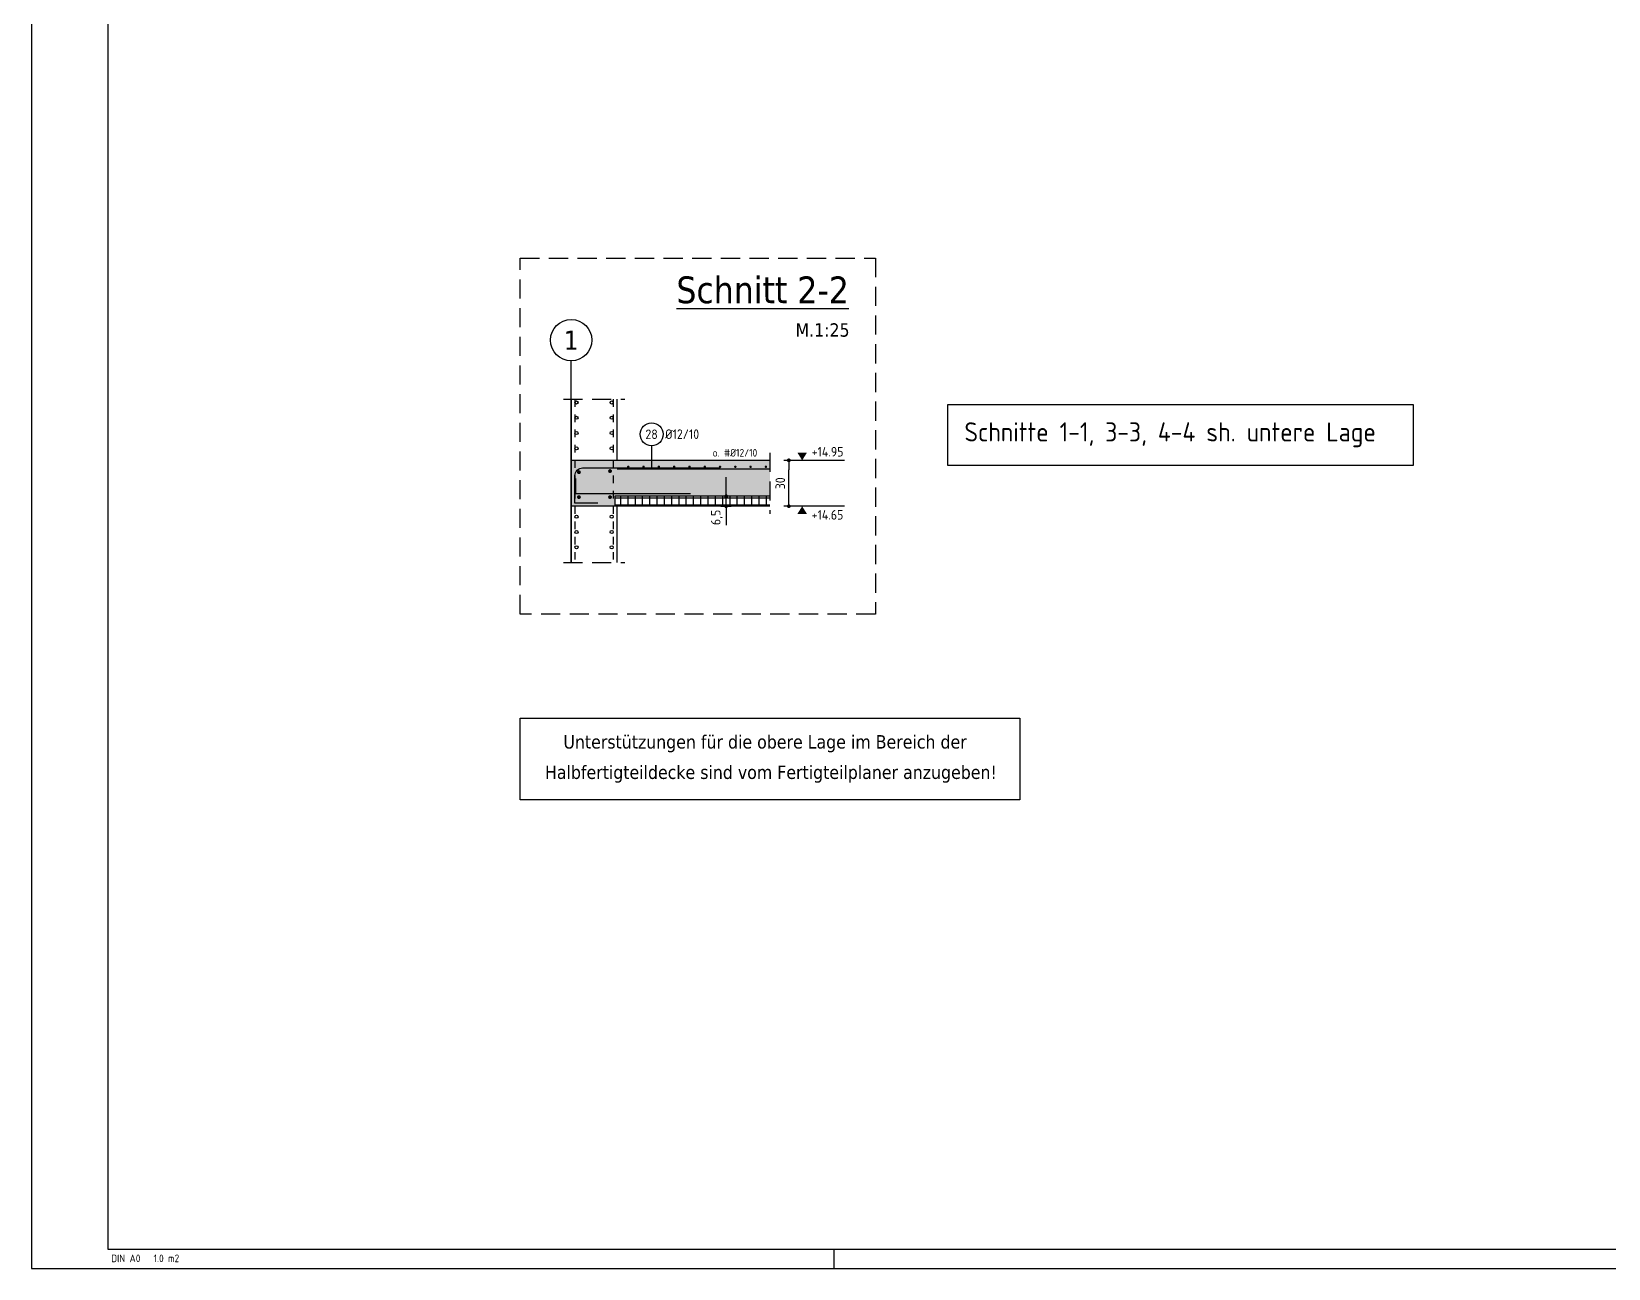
# Model space of a CAD drawing. Extents: x -10 to 81.8, y -37.7 to 49.1.
# Drawn here: x 0 to 20.63, y 0 to 16.18 of the extents above; entities that cross this region are included whole.
import ezdxf
from ezdxf.enums import TextEntityAlignment as Align

# ---------------------------------------------------------------- set-up
doc = ezdxf.new("R2010")
doc.units = 0
doc.header["$LTSCALE"] = 0.5
for name, pattern in [('AUSGEZOGEN', [1000.01, 1000, 0.01]), ('DASHED', [0.75, 0.5, -0.25]), ('HIDDEN2', [0.187, 0.125, -0.062]), ('STRICHLINIE', [0.75, 0.5, -0.25])]:
    doc.linetypes.add(name, pattern=pattern)
for name, color, linetype in [('ACHSEN', 7, 'Continuous'), ('AFU', 7, 'Continuous'), ('BETON', 7, 'Continuous'), ('DETAIL', 7, 'Continuous'), ('grau_mittel', 7, 'Continuous'), ('Halbfertigteile', 7, 'Continuous'), ('HILFE', 7, 'Continuous'), ('koten', 7, 'Continuous'), ('MASSE', 7, 'Continuous'), ('RAHMEN', 7, 'Continuous'), ('RND', 7, 'Continuous'), ('SFP_Achsen', 7, 'Continuous'), ('TEXT', 7, 'Continuous')]:
    doc.layers.add(name, color=color, linetype=linetype)
doc.styles.add('helv', font='tahoma.ttf')
doc.styles.add('txt', font='isocp.shx')
doc.linetypes.add('AFU_50K', pattern='A,0.15,["/",Standard,S=0.2,R=0,X=-0.01,Y=-0.1],0.07,["/",Standard,S=0.2,R=0,X=-0.01,Y=-0.1],0.15', length=0.37)
doc.dimstyles.new('DOT_I', dxfattribs={"dimscale": 0.5, "dimtxt": 0.25, "dimasz": 0.25, "dimexe": 0.1, "dimexo": 0.3, "dimgap": 0.1, "dimtad": 1, "dimdec": 3, "dimzin": 3, "dimtxsty": 'txt', "dimblk": 'DOT', "dimblk1": 'DOT', "dimblk2": 'DOT', "dimsah": 1, "dimcen": 0.1, "dimse1": 1, "dimse2": 1, "dimazin": 0, "dimtfac": 1, "dimtdec": 4, "dimtix": 1, "dimtmove": 2, "dimatfit": 3, "dimfxl": 0, "dimtvp": 1, "dimtolj": 1, "dimtzin": 0, "dimarcsym": 0})

# ---------------------------------------------------------------- blocks, each defined once
blk = doc.blocks.new('DINA0')
at = {"layer": 'RAHMEN'}
for p, q in [((0, 84.1), (0, 0)), ((0, 0), (118.9, 0))]:
    blk.add_line(p, q, dxfattribs=at)
at = {"layer": 'RAHMEN', "color": 5}
for p, q in [((2, 83.6), (2, 0.5)), ((2, 0.5), (118.4, 0.5))]:
    blk.add_line(p, q, dxfattribs=at)
at = {"layer": 'RAHMEN', "color": 7}
blk.add_line((21, 0), (21, 0.5), dxfattribs=at)
at = {"layer": 'RAHMEN', "color": 7, "style": 'txt'}
blk.add_text('DIN A0   1.0 m2', height=0.2, dxfattribs=at).set_placement((2.083, 0.164))
blk = doc.blocks.new('DOT')
at = {"layer": 'MASSE', "color": 7, "linetype": 'Continuous'}
for p, q in [((0, 0), (-1, 0)), ((0, 0.54), (0, -0.54))]:
    blk.add_line(p, q, dxfattribs=at)
at = {"layer": 'MASSE', "color": 7, "linetype": 'Continuous', "const_width": 0.2}
blk.add_lwpolyline([(-0.1, 0, 1), (0.1, 0, 1)], format="xyb", close=True, dxfattribs=at)
blk = doc.blocks.new('*D47')
at = {"layer": 'Defpoints', "color": 0, "linetype": 'AUSGEZOGEN', "transparency": 16777216}
for p in [(9.907, 10.568), (9.907, 10.568), (9.907, 9.968)]:
    blk.add_point(p, dxfattribs=at)
at = {"layer": 'MASSE', "color": 0, "linetype": 'AUSGEZOGEN', "lineweight": -2, "transparency": 16777216}
blk.add_line((9.907, 10.093), (9.907, 10.443), dxfattribs=at)
at = {"layer": 'MASSE', "color": 0, "linetype": 'AUSGEZOGEN', "lineweight": -2, "transparency": 16777216, "xscale": 0.125, "yscale": 0.125, "zscale": 0.125}
for p, rotation in [((9.907, 10.568), 90), ((9.907, 9.968), 270)]:
    blk.add_blockref('DOT', p, dxfattribs=dict(at, rotation=rotation))
at = {"layer": 'MASSE', "color": 0, "linetype": 'AUSGEZOGEN', "transparency": 16777216, "insert": (9.795, 10.268), "char_height": 0.125, "attachment_point": 5, "rotation": 90, "style": 'txt'}
blk.add_mtext('\\A1;30', dxfattribs=at)
blk = doc.blocks.new('okrd_u')
at = {"layer": 'koten', "color": 7, "linetype": 'Continuous'}
blk.add_solid([(-0.125, -0.202), (0.125, -0.202), (0, 0)], dxfattribs=at)
at = {"layer": 'koten', "style": 'txt'}
blk.add_attdef('OKRD', (0.25, -0.35), '', height=0.25, dxfattribs=at)
blk = doc.blocks.new('okrd_o')
at = {"layer": 'koten', "color": 7, "linetype": 'Continuous'}
blk.add_solid([(-0.125, 0.202), (0.125, 0.202), (0, 0)], dxfattribs=at)
at = {"layer": 'koten', "style": 'txt'}
blk.add_attdef('OKRD', (0.25, 0.1), '', height=0.25, dxfattribs=at)
blk = doc.blocks.new('RND_HIN')
at = {"layer": 'RND', "color": 7, "linetype": 'Continuous'}
blk.add_circle((0, 0), 0.3, dxfattribs=at)
at = {"layer": 'RND', "color": 7, "linetype": 'Continuous', "style": 'txt'}
blk.add_attdef('POSI', text='', height=0.25, dxfattribs=at).set_placement((0, 0), align=Align.MIDDLE)
blk = doc.blocks.new('*D58')
at = {"layer": 'Defpoints', "color": 0, "linetype": 'AUSGEZOGEN', "transparency": 16777216}
for p in [(9.087, 10.098), (9.087, 10.098), (9.087, 9.968)]:
    blk.add_point(p, dxfattribs=at)
at = {"layer": 'MASSE', "color": 0, "linetype": 'AUSGEZOGEN', "lineweight": -2, "transparency": 16777216}
for p, q in [((9.087, 10.223), (9.087, 10.348)), ((9.087, 9.968), (9.087, 10.098)), ((9.087, 9.843), (9.087, 9.718))]:
    blk.add_line(p, q, dxfattribs=at)
at = {"layer": 'MASSE', "color": 0, "linetype": 'AUSGEZOGEN', "lineweight": -2, "transparency": 16777216, "xscale": 0.125, "yscale": 0.125, "zscale": 0.125}
for p, rotation in [((9.087, 10.098), 270), ((9.087, 9.968), 90)]:
    blk.add_blockref('DOT', p, dxfattribs=dict(at, rotation=rotation))
at = {"layer": 'MASSE', "color": 0, "linetype": 'AUSGEZOGEN', "transparency": 16777216, "insert": (8.965, 9.821), "char_height": 0.125, "attachment_point": 5, "rotation": 90, "style": 'txt'}
blk.add_mtext('\\A1;6,5', dxfattribs=at)

msp = doc.modelspace()

# ---------------------------------------------------------------- hatches: boundary and pattern name
at = {"layer": 'grau_mittel'}
msp.add_hatch(color=61, dxfattribs=at).paths.add_polyline_path([(7.6295, 9.9677), (7.6295, 10.0977), (9.6595, 10.0977), (9.6595, 10.5677), (7.0595, 10.5677), (7.0595, 9.9677)])
at = {"layer": 'Halbfertigteile', "linetype": 'AUSGEZOGEN', "transparency": 33554687}
h = msp.add_hatch(dxfattribs=at)
h.set_pattern_fill('ANSI37', color=171, scale=0.03, angle=135, style=0)
h.set_pattern_definition([(180, (-7.91229, 0.45933), (-7e-18, -0.09525), []), (270, (-7.91229, 0.45933), (0.09525, -2e-17), [])])
h.paths.add_polyline_path([(7.6295, 10.0977), (7.6295, 9.9677), (9.6595, 9.9677), (9.6595, 10.0977)])

# ---------------------------------------------------------------- linework, layer by layer
at = {"layer": 'ACHSEN', "color": 140, "linetype": 'AUSGEZOGEN'}
msp.add_line((7.0595, 9.2315), (7.0595, 11.869), dxfattribs=at)
at = {"layer": 'AFU', "color": 8, "linetype": 'AFU_50K'}
for p, q in [((7.6595, 10.5677), (7.0595, 10.5677)), ((7.6295, 9.9677), (7.0595, 9.9677))]:
    msp.add_line(p, q, dxfattribs=at)
at = {"layer": 'BETON', "color": 6, "linetype": 'AUSGEZOGEN'}
for p, q in [((7.0595, 11.369), (7.0595, 9.2315)), ((7.6595, 10.5677), (7.6595, 11.369)), ((9.6595, 10.5677), (7.6595, 10.5677)), ((9.6595, 10.0977), (7.6295, 10.0977)), ((7.6295, 10.0977), (7.6295, 9.9677)), ((9.6595, 9.9677), (7.6295, 9.9677)), ((7.6595, 9.2315), (7.6595, 9.9677))]:
    msp.add_line(p, q, dxfattribs=at)
for points in [[(11.9881, 11.2998), (18.0753, 11.2998), (18.0753, 10.5006), (11.9881, 10.5006)], [(6.3938, 7.195), (12.9295, 7.195), (12.9295, 6.1284), (6.3938, 6.1284)]]:
    msp.add_lwpolyline(points, close=True, dxfattribs=at)
at = {"layer": 'DETAIL', "color": 102, "linetype": 'STRICHLINIE'}
msp.add_lwpolyline([(11.04, 13.2113), (11.04, 8.5583), (6.3938, 8.5583), (6.3938, 13.2113)], close=True, dxfattribs=at)
at = {"layer": 'HILFE', "color": 102, "linetype": 'DASHED'}
for p, q in [((6.9595, 11.369), (7.7595, 11.369)), ((9.6595, 10.6677), (9.6595, 9.8677)), ((6.9595, 9.2315), (7.7595, 9.2315))]:
    msp.add_line(p, q, dxfattribs=at)
at = {"layer": 'HILFE', "color": 102, "linetype": 'AUSGEZOGEN'}
for p, q in [((10.6365, 10.5677), (9.907, 10.5677)), ((10.6365, 9.9677), (9.907, 9.9677))]:
    msp.add_line(p, q, dxfattribs=at)
at = {"layer": 'RND', "color": 1, "linetype": 'HIDDEN2'}
for p, q in [((7.1095, 11.369), (7.1095, 9.2315)), ((7.6095, 11.369), (7.6095, 9.2315))]:
    msp.add_line(p, q, dxfattribs=at)
at = {"layer": 'RND', "color": 102, "linetype": 'AUSGEZOGEN'}
msp.add_line((8.1117, 10.7588), (8.1117, 10.4677), dxfattribs=at)
at = {"layer": 'RND', "color": 1, "linetype": 'AUSGEZOGEN'}
msp.add_lwpolyline([(7.4095, 10.0077), (7.1095, 10.0077), (7.1095, 10.3677, -0.4142136), (7.2095, 10.4677), (9.0095, 10.4677)], format="xyb", dxfattribs=at)
for points in [[(8.6195, 10.1298), (7.1195, 10.1298), (7.1195, 10.3298)], [(7.6595, 10.4577), (9.6595, 10.4577)]]:
    msp.add_lwpolyline(points, dxfattribs=at)
at = {"layer": 'RND', "color": 7, "linetype": 'AUSGEZOGEN'}
for points, const_width in [([(7.1735, 10.4122, -1), (7.1485, 10.4122, -1)], 0.025), ([(7.5804, 10.4276, -1), (7.5554, 10.4276, -1)], 0.025), ([(7.815, 10.4837, -1), (7.799, 10.4837, -1)], 0.016), ([(8.015, 10.4837, -1), (7.999, 10.4837, -1)], 0.016), ([(8.215, 10.4837, -1), (8.199, 10.4837, -1)], 0.016), ([(8.415, 10.4837, -1), (8.399, 10.4837, -1)], 0.016), ([(8.615, 10.4837, -1), (8.599, 10.4837, -1)], 0.016), ([(8.815, 10.4837, -1), (8.799, 10.4837, -1)], 0.016), ([(9.015, 10.4837, -1), (8.999, 10.4837, -1)], 0.016), ([(9.215, 10.4837, -1), (9.199, 10.4837, -1)], 0.016), ([(9.415, 10.4837, -1), (9.399, 10.4837, -1)], 0.016), ([(9.615, 10.4837, -1), (9.599, 10.4837, -1)], 0.016), ([(7.1735, 10.0873, -1), (7.1485, 10.0873, -1)], 0.025), ([(7.5804, 10.0873, -1), (7.5554, 10.0873, -1)], 0.025)]:
    msp.add_lwpolyline(points, format="xyb", close=True, dxfattribs=dict(at, const_width=const_width))
for centre in [(7.1295, 11.3243), (7.1295, 11.1243), (7.5895, 11.3243), (7.5895, 11.1243), (7.1295, 10.9243), (7.5895, 10.9243), (7.1295, 10.7243), (7.5895, 10.7243), (7.1295, 9.8303), (7.5895, 9.8303), (7.1295, 9.6303), (7.5895, 9.6303), (7.1295, 9.4303), (7.5895, 9.4303)]:
    msp.add_circle(centre, 0.02, dxfattribs=at)
at = {"layer": 'SFP_Achsen', "color": 7, "linetype": 'AUSGEZOGEN'}
msp.add_circle((7.0595, 12.1394), 0.2705, dxfattribs=at)

# ---------------------------------------------------------------- block references
at = {"xscale": 0.5, "yscale": 0.5, "zscale": 0.5}
msp.add_blockref('DINA0', (0, 0), dxfattribs=at)
at = {"layer": 'koten', "color": 7, "linetype": 'AUSGEZOGEN', "xscale": 0.5, "yscale": 0.5, "zscale": 0.5}
for name, p, values in [('okrd_o', (10.0815, 10.5677), {'OKRD': '+14.95'}), ('okrd_u', (10.0815, 9.9677), {'OKRD': '+14.65'})]:
    msp.add_blockref(name, p, dxfattribs=at).add_auto_attribs(values)
at = {"layer": 'RND', "color": 7, "linetype": 'AUSGEZOGEN', "xscale": 0.5, "yscale": 0.5, "zscale": 0.5}
msp.add_blockref('RND_HIN', (8.1117, 10.9088), dxfattribs=at).add_auto_attribs({'POSI': '28'})

# ---------------------------------------------------------------- texts
at = {"layer": 'SFP_Achsen', "color": 6, "linetype": 'AUSGEZOGEN', "style": 'helv'}
msp.add_text('1', height=0.25, dxfattribs=at).set_placement((6.9659, 12.0132))
at = {"layer": 'TEXT', "color": 5, "linetype": 'AUSGEZOGEN', "style": 'helv'}
msp.add_text('%%USchnitt 2-2', height=0.35, dxfattribs=at).set_placement((8.4361, 12.6225))
at = {"layer": 'TEXT', "color": 1, "linetype": 'AUSGEZOGEN', "style": 'helv'}
for s, p in [('M.1:25', (9.9942, 12.185)), ('Unterstützungen für die obere Lage im Bereich der', (6.9576, 6.7989)), ('Halbfertigteildecke sind vom Fertigteilplaner anzugeben!', (6.7175, 6.4013))]:
    msp.add_text(s, height=0.175, dxfattribs=at).set_placement(p)
at = {"layer": 'TEXT', "color": 7, "linetype": 'AUSGEZOGEN', "style": 'txt'}
for s, height, p in [('%%C12/10', 0.125, (8.2894, 10.8478)), ('o. #%%C12/10', 0.1, (8.9098, 10.6166))]:
    msp.add_text(s, height=height, dxfattribs=at).set_placement(p)
at = {"layer": 'TEXT', "color": 6, "style": 'txt'}
msp.add_text('Schnitte 1-1, 3-3, 4-4 sh. untere Lage', height=0.25, dxfattribs=at).set_placement((12.2046, 10.8148))

# ---------------------------------------------------------------- dimensions: what is measured, and where the dimension line sits
at = {"layer": 'MASSE', "color": 7, "linetype": 'AUSGEZOGEN'}
dim = msp.add_linear_dim(base=(9.907, 10.5677), p1=(9.907, 9.9677), p2=(9.907, 10.5677), angle=90, dimstyle='DOT_I', override={"dimdec": 0, "dimlfac": 50}, dxfattribs=at)
dim.commit()
dim.dimension.update_dxf_attribs({"geometry": '*D47', "text_midpoint": (9.7945, 10.2677)})
dim = msp.add_linear_dim(base=(9.0871, 10.0977), p1=(9.0871, 9.9677), p2=(9.0871, 10.0977), angle=90, dimstyle='DOT_I', override={"dimdec": 1, "dimlfac": 50}, dxfattribs=at)
dim.commit()
dim.dimension.update_dxf_attribs({"geometry": '*D58', "text_midpoint": (8.9652, 9.8214), "dimtype": 160})

doc.saveas('drawing.dxf')
